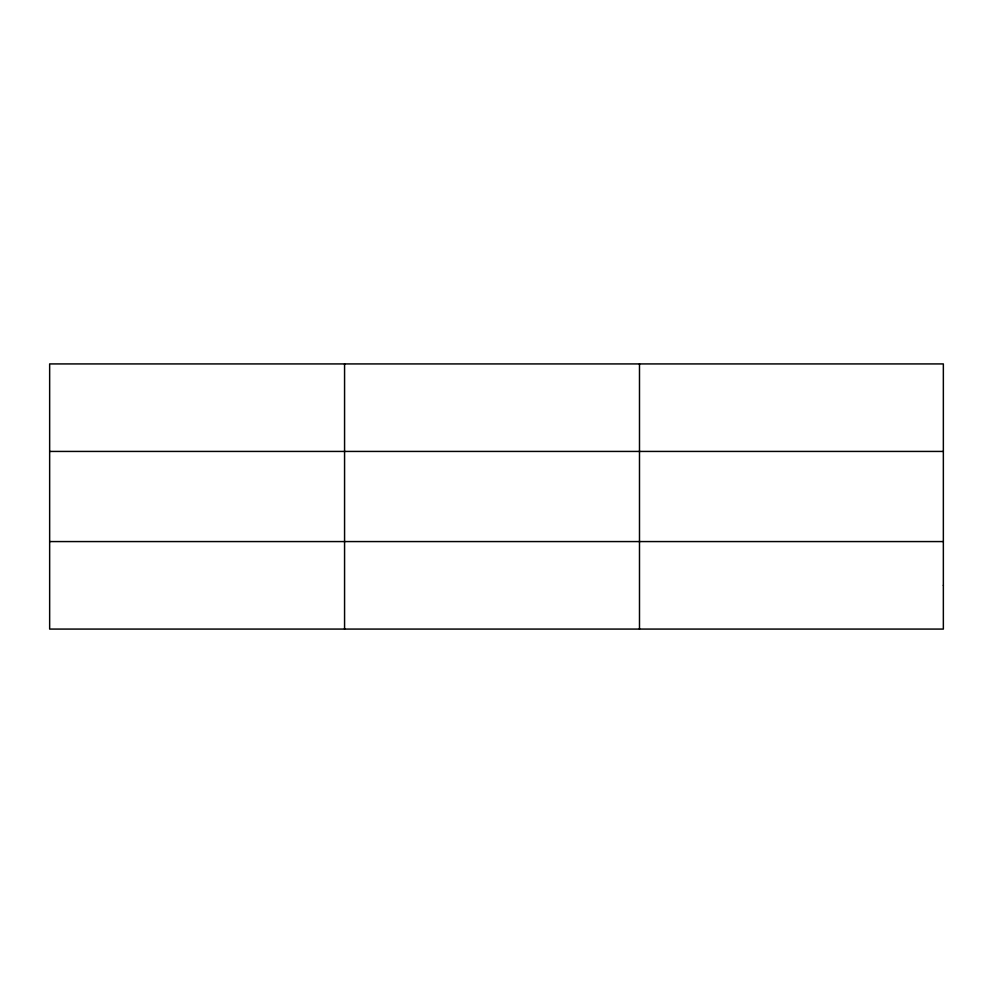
<?xml version="1.0" encoding="UTF-8"?>
<svg xmlns="http://www.w3.org/2000/svg" width="993" height="993" viewBox="0 0 993 993"><rect width="100%" height="100%" fill="white"/><g stroke="black" fill="none" stroke-linecap="round" stroke-linejoin="round"><path stroke-width="1.49" d="M344.571 629.078L344.571 363.922M639.492 629.078L639.492 363.922M49.65 451.43L943.35 451.43M49.65 541.57L943.35 541.57M943.35 585.324L943.35 629.078L49.65 629.078L49.65 363.922L943.35 363.922L943.35 585.324"/></g></svg>
